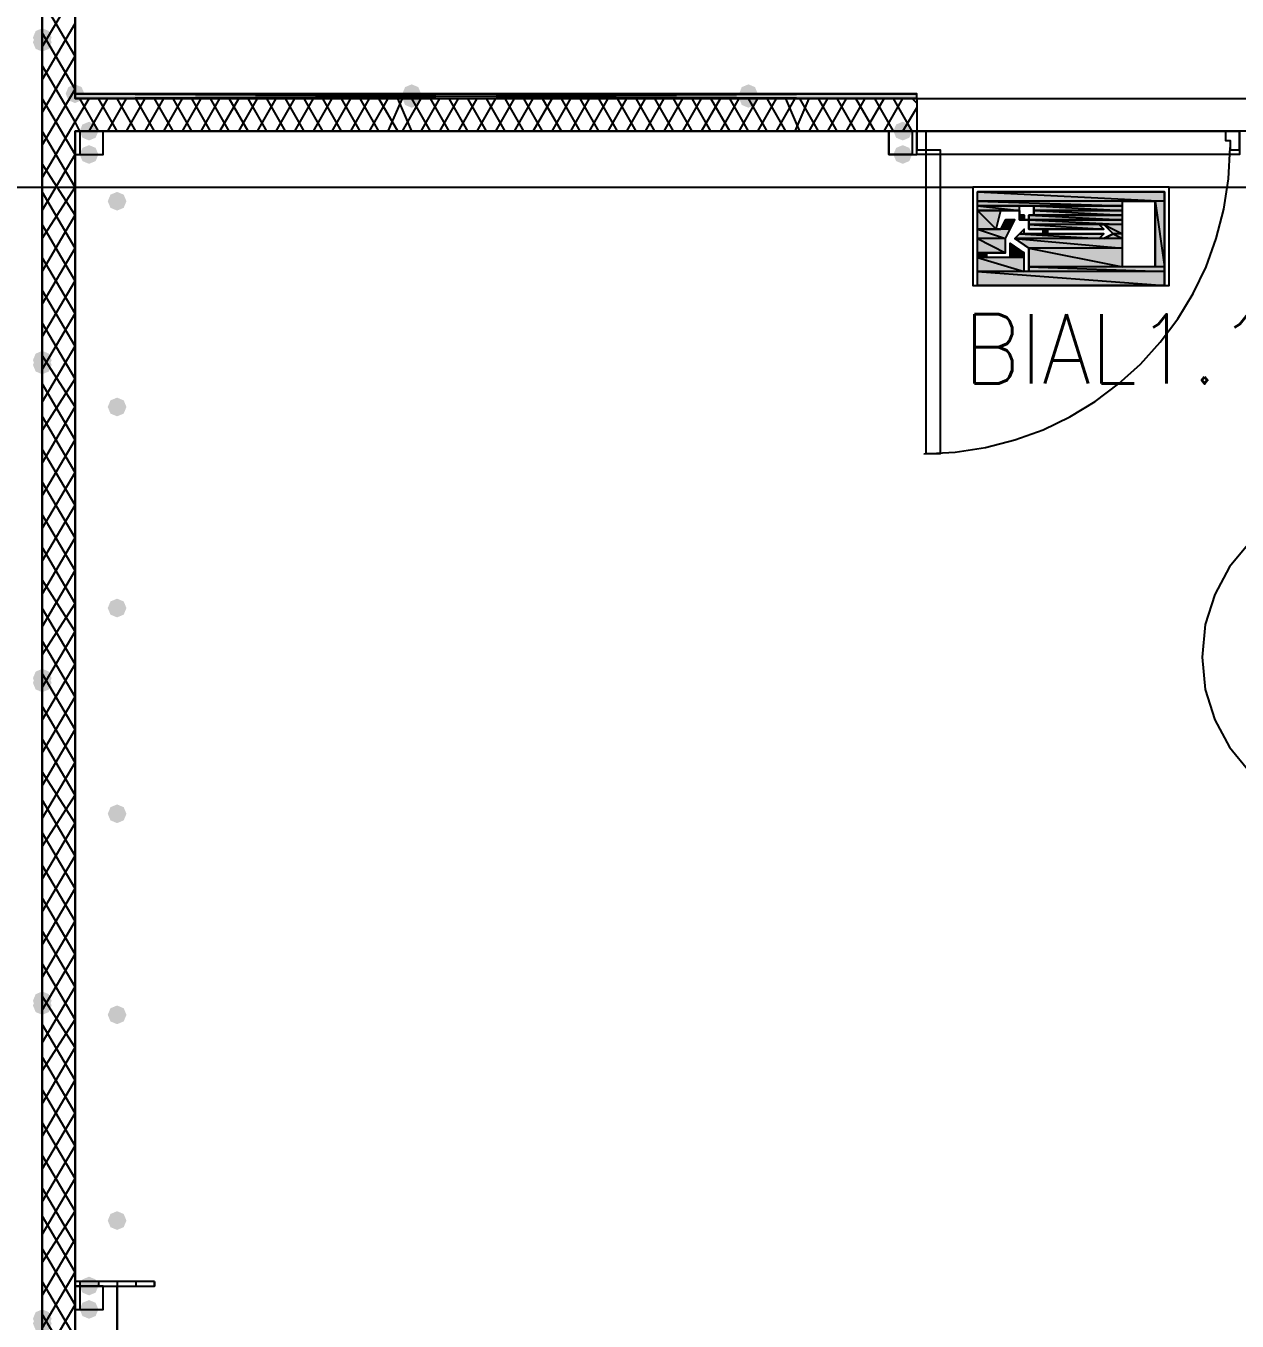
# Model space of a CAD drawing. Header units: millimetres. Extents: x 0 to 420, y 0 to 297.
# Drawn here: x 254.74 to 265.71, y 140.69 to 152.42 of the extents above; entities that cross this region are included whole.
import ezdxf

# ---------------------------------------------------------------- set-up
doc = ezdxf.new("R2010")
doc.units = ezdxf.units.MM
doc.layers.get('0').update_dxf_attribs({"linetype": 'CONTINUOUS'})
doc.styles.get("Standard").update_dxf_attribs({"font": 'STANDARD'})

msp = doc.modelspace()

# ---------------------------------------------------------------- hatches: boundary and pattern name
at = {"true_color": 0x000007}
h = msp.add_hatch(color=0, dxfattribs=at)
h.paths.add_polyline_path([(254.889, 158.072667), (254.889, 140.716)], flags=0)
h.paths.add_polyline_path([(254.889, 140.716), (254.889, 158.072667)], flags=0)
at = {"true_color": 0x0000fe}
for points in [[(254.973667, 152.315333), (254.948796, 152.255537), (254.889, 152.230667), (254.829204, 152.255537), (254.804333, 152.315333), (254.829204, 152.375129), (254.889, 152.4), (254.948796, 152.375129)], [(254.973667, 152.273), (254.948796, 152.213204), (254.889, 152.188333), (254.829204, 152.213204), (254.804333, 152.273), (254.829204, 152.332796), (254.889, 152.357667), (254.948796, 152.332796)], [(255.27, 151.807333), (255.245129, 151.747537), (255.185333, 151.722667), (255.125538, 151.747537), (255.100667, 151.807333), (255.125537, 151.867129), (255.185333, 151.892), (255.245129, 151.867129)], [(255.27, 151.807333), (255.245129, 151.747537), (255.185333, 151.722667), (255.125538, 151.747537), (255.100667, 151.807333), (255.125537, 151.867129), (255.185333, 151.892), (255.245129, 151.867129)], [(258.318, 151.807333), (258.293129, 151.747537), (258.233333, 151.722667), (258.173537, 151.747537), (258.148667, 151.807333), (258.173537, 151.867129), (258.233333, 151.892), (258.293129, 151.867129)], [(261.366, 151.807333), (261.341129, 151.747537), (261.281333, 151.722667), (261.221538, 151.747537), (261.196667, 151.807333), (261.221537, 151.867129), (261.281333, 151.892), (261.341129, 151.867129)], [(258.318, 151.765), (258.293129, 151.705204), (258.233333, 151.680333), (258.173537, 151.705204), (258.148667, 151.765), (258.173537, 151.824796), (258.233333, 151.849667), (258.293129, 151.824796)], [(261.366, 151.765), (261.341129, 151.705204), (261.281333, 151.680333), (261.221538, 151.705204), (261.196667, 151.765), (261.221537, 151.824796), (261.281333, 151.849667), (261.341129, 151.824796)], [(254.973667, 149.394333), (254.948796, 149.334537), (254.889, 149.309667), (254.829204, 149.334537), (254.804333, 149.394333), (254.829204, 149.454129), (254.889, 149.479), (254.948796, 149.454129)], [(254.973667, 149.352), (254.948796, 149.292204), (254.889, 149.267333), (254.829204, 149.292204), (254.804333, 149.352), (254.829204, 149.411796), (254.889, 149.436667), (254.948796, 149.411796)], [(254.973667, 146.515667), (254.948796, 146.455871), (254.889, 146.431), (254.829204, 146.455871), (254.804333, 146.515667), (254.829204, 146.575462), (254.889, 146.600333), (254.948796, 146.575463)], [(254.973667, 146.473333), (254.948796, 146.413537), (254.889, 146.388667), (254.829204, 146.413537), (254.804333, 146.473333), (254.829204, 146.533129), (254.889, 146.558), (254.948796, 146.533129)], [(254.973667, 143.594667), (254.948796, 143.534871), (254.889, 143.51), (254.829204, 143.534871), (254.804333, 143.594667), (254.829204, 143.654462), (254.889, 143.679333), (254.948796, 143.654463)], [(254.973667, 143.552333), (254.948796, 143.492537), (254.889, 143.467667), (254.829204, 143.492537), (254.804333, 143.552333), (254.829204, 143.612129), (254.889, 143.637), (254.948796, 143.612129)], [(254.973667, 140.716), (254.948796, 140.656204), (254.889, 140.631333), (254.829204, 140.656204), (254.804333, 140.716), (254.829204, 140.775796), (254.889, 140.800667), (254.948796, 140.775796)], [(254.973667, 140.673667), (254.948796, 140.613871), (254.889, 140.589), (254.829204, 140.613871), (254.804333, 140.673667), (254.829204, 140.733462), (254.889, 140.758333), (254.948796, 140.733463)], [(254.973667, 140.673667), (254.948796, 140.613871), (254.889, 140.589), (254.829204, 140.613871), (254.804333, 140.673667), (254.829204, 140.733462), (254.889, 140.758333), (254.948796, 140.733463)]]:
    msp.add_hatch(color=0, dxfattribs=at).paths.add_polyline_path(points, flags=0)
at = {"true_color": 0x000007}
h = msp.add_hatch(color=0, dxfattribs=at)
h.paths.add_polyline_path([(262.805333, 151.807333), (255.185333, 151.807333), (262.805333, 151.765)], flags=0)
h.paths.add_polyline_path([(255.185333, 151.807333), (262.805333, 151.765), (255.185333, 151.765)], flags=0)
for points in [[(255.397, 151.468667), (255.372129, 151.408871), (255.312333, 151.384), (255.252537, 151.408871), (255.227667, 151.468667), (255.252537, 151.528462), (255.312333, 151.553333), (255.372129, 151.528463)], [(262.763, 151.468667), (262.738129, 151.408871), (262.678333, 151.384), (262.618538, 151.408871), (262.593667, 151.468667), (262.618537, 151.528462), (262.678333, 151.553333), (262.738129, 151.528463)], [(255.397, 151.257), (255.372129, 151.197204), (255.312333, 151.172333), (255.252537, 151.197204), (255.227667, 151.257), (255.252537, 151.316796), (255.312333, 151.341667), (255.372129, 151.316796)], [(262.763, 151.257), (262.738129, 151.197204), (262.678333, 151.172333), (262.618538, 151.197204), (262.593667, 151.257), (262.618537, 151.316796), (262.678333, 151.341667), (262.738129, 151.316796)], [(255.651, 150.833667), (255.626129, 150.773871), (255.566333, 150.749), (255.506538, 150.773871), (255.481667, 150.833667), (255.506537, 150.893462), (255.566333, 150.918333), (255.626129, 150.893463)], [(255.651, 148.971), (255.626129, 148.911204), (255.566333, 148.886333), (255.506538, 148.911204), (255.481667, 148.971), (255.506537, 149.030796), (255.566333, 149.055667), (255.626129, 149.030796)], [(255.651, 147.150667), (255.626129, 147.090871), (255.566333, 147.066), (255.506538, 147.090871), (255.481667, 147.150667), (255.506537, 147.210462), (255.566333, 147.235333), (255.626129, 147.210463)], [(255.651, 145.288), (255.626129, 145.228204), (255.566333, 145.203333), (255.506538, 145.228204), (255.481667, 145.288), (255.506537, 145.347796), (255.566333, 145.372667), (255.626129, 145.347796)], [(255.651, 143.467667), (255.626129, 143.407871), (255.566333, 143.383), (255.506538, 143.407871), (255.481667, 143.467667), (255.506537, 143.527462), (255.566333, 143.552333), (255.626129, 143.527463)], [(255.651, 141.605), (255.626129, 141.545204), (255.566333, 141.520333), (255.506538, 141.545204), (255.481667, 141.605), (255.506537, 141.664796), (255.566333, 141.689667), (255.626129, 141.664796)], [(255.397, 141.012333), (255.372129, 140.952537), (255.312333, 140.927667), (255.252537, 140.952537), (255.227667, 141.012333), (255.252537, 141.072129), (255.312333, 141.097), (255.372129, 141.072129)], [(255.397, 140.800667), (255.372129, 140.740871), (255.312333, 140.716), (255.252537, 140.740871), (255.227667, 140.800667), (255.252537, 140.860462), (255.312333, 140.885333), (255.372129, 140.860463)]]:
    msp.add_hatch(color=0, dxfattribs=at).paths.add_polyline_path(points, flags=0)
at = {"true_color": 0x000052}
h = msp.add_hatch(color=0, dxfattribs=at)
h.paths.add_polyline_path([(265.049, 150.918333), (263.355667, 150.918333), (265.049, 150.833667)], flags=0)
h.paths.add_polyline_path([(263.355667, 150.918333), (265.049, 150.833667), (263.355667, 150.833667)], flags=0)
h = msp.add_hatch(color=0, dxfattribs=at)
h.paths.add_polyline_path([(264.668, 150.833667), (263.355667, 150.833667), (264.668, 150.791333)], flags=0)
h.paths.add_polyline_path([(263.355667, 150.833667), (264.668, 150.791333), (263.355667, 150.791333)], flags=0)
h = msp.add_hatch(color=0, dxfattribs=at)
h.paths.add_polyline_path([(265.049, 150.833667), (264.964333, 150.833667), (265.049, 150.241)], flags=0)
h.paths.add_polyline_path([(264.964333, 150.833667), (265.049, 150.241), (264.964333, 150.241)], flags=0)
h = msp.add_hatch(color=0, dxfattribs=at)
h.paths.add_polyline_path([(263.355667, 150.791333), (263.821333, 150.791333)], flags=0)
h.paths.add_polyline_path([(263.821333, 150.791333), (263.355667, 150.791333)], flags=0)
h = msp.add_hatch(color=0, dxfattribs=at)
h.paths.add_polyline_path([(263.736667, 150.791333), (263.355667, 150.791333)], flags=0)
h.paths.add_polyline_path([(263.736667, 150.791333), (263.355667, 150.791333), (263.779, 150.791333)], flags=0)
h = msp.add_hatch(color=0, dxfattribs=at)
h.paths.add_polyline_path([(263.736667, 150.791333), (263.355667, 150.791333), (263.736667, 150.749)], flags=0)
h.paths.add_polyline_path([(263.355667, 150.791333), (263.736667, 150.749), (263.355667, 150.749)], flags=0)
h = msp.add_hatch(color=0, dxfattribs=at)
h.paths.add_polyline_path([(263.355667, 150.749), (263.736667, 150.749)], flags=0)
h.paths.add_polyline_path([(263.736667, 150.749), (263.355667, 150.749)], flags=0)
h.paths.add_polyline_path([(263.736667, 150.749), (263.355667, 150.749)], flags=0)
h.paths.add_polyline_path([(263.355667, 150.749), (263.736667, 150.749)], flags=0)
h = msp.add_hatch(color=0, dxfattribs=at)
h.paths.add_polyline_path([(263.355667, 150.749), (263.736667, 150.749)], flags=0)
h.paths.add_polyline_path([(263.736667, 150.749), (263.355667, 150.749)], flags=0)
h = msp.add_hatch(color=0, dxfattribs=at)
h.paths.add_polyline_path([(263.567333, 150.749), (263.355667, 150.749), (263.525, 150.579667)], flags=0)
h.paths.add_polyline_path([(263.355667, 150.749), (263.525, 150.579667), (263.355667, 150.579667)], flags=0)
h = msp.add_hatch(color=0, dxfattribs=at)
h.paths.add_polyline_path([(263.736667, 150.749), (263.736667, 150.706667)], flags=0)
h.paths.add_polyline_path([(263.736667, 150.706667), (263.736667, 150.749)], flags=0)
h = msp.add_hatch(color=0, dxfattribs=at)
h.paths.add_polyline_path([(263.736667, 150.706667), (263.779, 150.706667)], flags=0)
h.paths.add_polyline_path([(263.779, 150.706667), (263.736667, 150.706667)], flags=0)
h = msp.add_hatch(color=0, dxfattribs=at)
h.paths.add_polyline_path([(263.736667, 150.706667), (263.779, 150.706667)], flags=0)
h.paths.add_polyline_path([(263.779, 150.706667), (263.736667, 150.706667)], flags=0)
h = msp.add_hatch(color=0, dxfattribs=at)
h.paths.add_polyline_path([(263.736667, 150.706667), (263.779, 150.706667)], flags=0)
h.paths.add_polyline_path([(263.779, 150.706667), (263.736667, 150.706667)], flags=0)
h = msp.add_hatch(color=0, dxfattribs=at)
h.paths.add_polyline_path([(263.736667, 150.706667), (263.779, 150.706667)], flags=0)
h.paths.add_polyline_path([(263.779, 150.706667), (263.736667, 150.706667)], flags=0)
h = msp.add_hatch(color=0, dxfattribs=at)
h.paths.add_polyline_path([(263.779, 150.706667), (263.736667, 150.706667), (263.779, 150.664333)], flags=0)
h.paths.add_polyline_path([(263.736667, 150.706667), (263.779, 150.664333), (263.736667, 150.664333)], flags=0)
h = msp.add_hatch(color=0, dxfattribs=at)
h.paths.add_polyline_path([(263.779, 150.706667), (263.779, 150.664333)], flags=0)
h.paths.add_polyline_path([(263.779, 150.664333), (263.779, 150.706667)], flags=0)
h = msp.add_hatch(color=0, dxfattribs=at)
h.paths.add_polyline_path([(263.821333, 150.791333), (264.668, 150.791333)], flags=0)
h.paths.add_polyline_path([(264.668, 150.791333), (263.821333, 150.791333)], flags=0)
h = msp.add_hatch(color=0, dxfattribs=at)
h.paths.add_polyline_path([(263.821333, 150.791333), (264.668, 150.791333)], flags=0)
h.paths.add_polyline_path([(264.668, 150.791333), (263.821333, 150.791333)], flags=0)
h.paths.add_polyline_path([(264.668, 150.791333), (263.821333, 150.791333)], flags=0)
h.paths.add_polyline_path([(263.821333, 150.791333), (264.668, 150.791333)], flags=0)
for points in [[(263.863667, 150.706667), (263.821333, 150.706667)], [(263.821333, 150.706667), (263.863667, 150.706667)], [(263.863667, 150.791333), (263.863667, 150.749)], [(263.863667, 150.749), (263.863667, 150.706667)], [(263.821333, 150.664333), (263.779, 150.664333)], [(263.652, 150.452667), (263.694333, 150.410333), (263.652, 150.410333)]]:
    msp.add_hatch(color=0, dxfattribs=at).paths.add_polyline_path(points, flags=0)
h = msp.add_hatch(color=0, dxfattribs=at)
h.paths.add_polyline_path([(263.821333, 150.706667), (263.863667, 150.706667)], flags=0)
h.paths.add_polyline_path([(263.863667, 150.706667), (263.821333, 150.706667)], flags=0)
h = msp.add_hatch(color=0, dxfattribs=at)
h.paths.add_polyline_path([(264.668, 150.706667), (263.863667, 150.706667)], flags=0)
h.paths.add_polyline_path([(263.863667, 150.706667), (264.668, 150.706667), (263.821333, 150.706667)], flags=0)
h = msp.add_hatch(color=0, dxfattribs=at)
h.paths.add_polyline_path([(264.668, 150.706667), (263.821333, 150.706667), (264.668, 150.664333)], flags=0)
h.paths.add_polyline_path([(263.821333, 150.706667), (264.668, 150.664333), (263.821333, 150.664333)], flags=0)
h = msp.add_hatch(color=0, dxfattribs=at)
h.paths.add_polyline_path([(263.821333, 150.706667), (263.821333, 150.664333)], flags=0)
h.paths.add_polyline_path([(263.821333, 150.664333), (263.821333, 150.706667)], flags=0)
h = msp.add_hatch(color=0, dxfattribs=at)
h.paths.add_polyline_path([(263.863667, 150.791333), (264.668, 150.791333)], flags=0)
h.paths.add_polyline_path([(264.668, 150.791333), (263.863667, 150.791333)], flags=0)
h = msp.add_hatch(color=0, dxfattribs=at)
h.paths.add_polyline_path([(264.668, 150.791333), (263.863667, 150.791333), (264.668, 150.749)], flags=0)
h.paths.add_polyline_path([(263.863667, 150.791333), (264.668, 150.749), (263.863667, 150.749)], flags=0)
h = msp.add_hatch(color=0, dxfattribs=at)
h.paths.add_polyline_path([(263.863667, 150.749), (264.668, 150.749)], flags=0)
h.paths.add_polyline_path([(264.668, 150.749), (263.863667, 150.749)], flags=0)
h = msp.add_hatch(color=0, dxfattribs=at)
h.paths.add_polyline_path([(263.863667, 150.749), (264.668, 150.749)], flags=0)
h.paths.add_polyline_path([(264.668, 150.749), (263.863667, 150.749)], flags=0)
h = msp.add_hatch(color=0, dxfattribs=at)
h.paths.add_polyline_path([(263.863667, 150.749), (264.668, 150.749)], flags=0)
h.paths.add_polyline_path([(264.668, 150.749), (263.863667, 150.749)], flags=0)
h = msp.add_hatch(color=0, dxfattribs=at)
h.paths.add_polyline_path([(263.863667, 150.749), (264.668, 150.749)], flags=0)
h.paths.add_polyline_path([(264.668, 150.749), (263.863667, 150.749)], flags=0)
h = msp.add_hatch(color=0, dxfattribs=at)
h.paths.add_polyline_path([(264.668, 150.749), (263.863667, 150.749), (264.668, 150.706667)], flags=0)
h.paths.add_polyline_path([(263.863667, 150.749), (264.668, 150.706667), (263.863667, 150.706667)], flags=0)
h = msp.add_hatch(color=0, dxfattribs=at)
h.paths.add_polyline_path([(263.863667, 150.706667), (264.668, 150.706667)], flags=0)
h.paths.add_polyline_path([(264.668, 150.706667), (263.863667, 150.706667)], flags=0)
h = msp.add_hatch(color=0, dxfattribs=at)
h.paths.add_polyline_path([(263.863667, 150.706667), (264.668, 150.706667)], flags=0)
h.paths.add_polyline_path([(264.668, 150.706667), (263.863667, 150.706667)], flags=0)
h = msp.add_hatch(color=0, dxfattribs=at)
h.paths.add_polyline_path([(263.863667, 150.706667), (264.668, 150.706667)], flags=0)
h.paths.add_polyline_path([(264.668, 150.706667), (263.863667, 150.706667)], flags=0)
h = msp.add_hatch(color=0, dxfattribs=at)
h.paths.add_polyline_path([(263.863667, 150.706667), (264.668, 150.706667)], flags=0)
h.paths.add_polyline_path([(264.668, 150.706667), (263.863667, 150.706667)], flags=0)
h = msp.add_hatch(color=0, dxfattribs=at)
h.paths.add_polyline_path([(263.863667, 150.706667), (264.668, 150.706667)], flags=0)
h.paths.add_polyline_path([(264.668, 150.706667), (263.863667, 150.706667)], flags=0)
h = msp.add_hatch(color=0, dxfattribs=at)
h.paths.add_polyline_path([(263.567333, 150.579667), (263.355667, 150.579667)], flags=0)
h.paths.add_polyline_path([(263.567333, 150.579667), (263.355667, 150.579667), (263.525, 150.579667)], flags=0)
h = msp.add_hatch(color=0, dxfattribs=at)
h.paths.add_polyline_path([(263.652, 150.579667), (263.355667, 150.579667), (263.609667, 150.495)], flags=0)
h.paths.add_polyline_path([(263.355667, 150.579667), (263.609667, 150.495), (263.355667, 150.495)], flags=0)
h = msp.add_hatch(color=0, dxfattribs=at)
h.paths.add_polyline_path([(263.694333, 150.664333), (263.609667, 150.664333), (263.652, 150.579667)], flags=0)
h.paths.add_polyline_path([(263.609667, 150.664333), (263.652, 150.579667), (263.567333, 150.579667)], flags=0)
h = msp.add_hatch(color=0, dxfattribs=at)
h.paths.add_polyline_path([(263.736667, 150.664333), (263.779, 150.664333)], flags=0)
h.paths.add_polyline_path([(263.779, 150.664333), (263.736667, 150.664333)], flags=0)
h.paths.add_polyline_path([(263.779, 150.664333), (263.736667, 150.664333), (264.668, 150.664333)], flags=0)
h.paths.add_polyline_path([(263.736667, 150.664333), (264.668, 150.664333)], flags=0)
h = msp.add_hatch(color=0, dxfattribs=at)
h.paths.add_polyline_path([(263.821333, 150.664333), (264.668, 150.664333)], flags=0)
h.paths.add_polyline_path([(264.668, 150.664333), (263.821333, 150.664333)], flags=0)
h = msp.add_hatch(color=0, dxfattribs=at)
h.paths.add_polyline_path([(264.668, 150.664333), (263.821333, 150.664333), (264.668, 150.622)], flags=0)
h.paths.add_polyline_path([(263.821333, 150.664333), (264.668, 150.622), (263.821333, 150.622)], flags=0)
h = msp.add_hatch(color=0, dxfattribs=at)
h.paths.add_polyline_path([(264.456333, 150.622), (263.821333, 150.622), (264.498667, 150.579667)], flags=0)
h.paths.add_polyline_path([(263.821333, 150.622), (264.498667, 150.579667), (263.821333, 150.579667)], flags=0)
h = msp.add_hatch(color=0, dxfattribs=at)
h.paths.add_polyline_path([(263.948333, 150.579667), (264.498667, 150.579667)], flags=0)
h.paths.add_polyline_path([(264.498667, 150.579667), (263.948333, 150.579667)], flags=0)
h = msp.add_hatch(color=0, dxfattribs=at)
h.paths.add_polyline_path([(263.990667, 150.579667), (263.948333, 150.579667), (263.990667, 150.537333)], flags=0)
h.paths.add_polyline_path([(263.948333, 150.579667), (263.990667, 150.537333), (263.948333, 150.537333)], flags=0)
h = msp.add_hatch(color=0, dxfattribs=at)
h.paths.add_polyline_path([(264.668, 150.622), (264.498667, 150.622), (264.668, 150.537333)], flags=0)
h.paths.add_polyline_path([(264.498667, 150.622), (264.668, 150.537333), (264.583333, 150.537333)], flags=0)
h = msp.add_hatch(color=0, dxfattribs=at)
h.paths.add_polyline_path([(263.609667, 150.495), (263.355667, 150.495), (263.609667, 150.368)], flags=0)
h.paths.add_polyline_path([(263.355667, 150.495), (263.609667, 150.368), (263.355667, 150.368)], flags=0)
h = msp.add_hatch(color=0, dxfattribs=at)
h.paths.add_polyline_path([(264.498667, 150.537333), (263.736667, 150.537333), (264.456333, 150.495)], flags=0)
h.paths.add_polyline_path([(263.736667, 150.537333), (264.456333, 150.495), (263.694333, 150.495)], flags=0)
h = msp.add_hatch(color=0, dxfattribs=at)
h.paths.add_polyline_path([(264.668, 150.495), (263.694333, 150.495), (264.668, 150.410333)], flags=0)
h.paths.add_polyline_path([(263.694333, 150.495), (264.668, 150.410333), (263.821333, 150.410333)], flags=0)
h = msp.add_hatch(color=0, dxfattribs=at)
h.paths.add_polyline_path([(263.948333, 150.537333), (264.498667, 150.537333)], flags=0)
h.paths.add_polyline_path([(264.498667, 150.537333), (263.948333, 150.537333)], flags=0)
h = msp.add_hatch(color=0, dxfattribs=at)
h.paths.add_polyline_path([(264.668, 150.537333), (264.583333, 150.537333), (264.668, 150.495)], flags=0)
h.paths.add_polyline_path([(264.583333, 150.537333), (264.668, 150.495), (264.498667, 150.495)], flags=0)
h = msp.add_hatch(color=0, dxfattribs=at)
h.paths.add_polyline_path([(263.440333, 150.368), (263.355667, 150.368), (263.440333, 150.325667)], flags=0)
h.paths.add_polyline_path([(263.355667, 150.368), (263.440333, 150.325667), (263.355667, 150.325667)], flags=0)
h = msp.add_hatch(color=0, dxfattribs=at)
h.paths.add_polyline_path([(263.694333, 150.410333), (263.652, 150.410333), (263.779, 150.368)], flags=0)
h.paths.add_polyline_path([(263.652, 150.410333), (263.779, 150.368), (263.652, 150.368)], flags=0)
h = msp.add_hatch(color=0, dxfattribs=at)
h.paths.add_polyline_path([(263.779, 150.368), (263.652, 150.368), (263.779, 150.325667)], flags=0)
h.paths.add_polyline_path([(263.652, 150.368), (263.779, 150.325667), (263.652, 150.325667)], flags=0)
h = msp.add_hatch(color=0, dxfattribs=at)
h.paths.add_polyline_path([(264.668, 150.410333), (263.821333, 150.410333), (264.668, 150.241)], flags=0)
h.paths.add_polyline_path([(263.821333, 150.410333), (264.668, 150.241), (263.821333, 150.241)], flags=0)
h = msp.add_hatch(color=0, dxfattribs=at)
h.paths.add_polyline_path([(263.779, 150.325667), (263.355667, 150.325667), (263.779, 150.198667)], flags=0)
h.paths.add_polyline_path([(263.355667, 150.325667), (263.779, 150.198667), (263.355667, 150.198667)], flags=0)
h = msp.add_hatch(color=0, dxfattribs=at)
h.paths.add_polyline_path([(265.049, 150.241), (263.821333, 150.241), (265.049, 150.198667)], flags=0)
h.paths.add_polyline_path([(263.821333, 150.241), (265.049, 150.198667), (263.821333, 150.198667)], flags=0)
h = msp.add_hatch(color=0, dxfattribs=at)
h.paths.add_polyline_path([(265.049, 150.198667), (263.355667, 150.198667), (265.049, 150.071667)], flags=0)
h.paths.add_polyline_path([(263.355667, 150.198667), (265.049, 150.071667), (263.355667, 150.071667)], flags=0)

# ---------------------------------------------------------------- linework, layer by layer
at = {"color": 0, "true_color": 0x000008}
msp.add_lwpolyline([(254.889, 187.409667), (238.802333, 187.409667), (238.802333, 140.335), (254.889, 140.335)], close=True, dxfattribs=at)
at = {"color": 0, "true_color": 0x000007}
for points in [[(254.889, 158.665333), (254.889, 140.335)], [(255.185333, 151.765), (255.185333, 158.665333)], [(254.889, 140.716), (254.889, 158.072667), (254.889, 140.716), (254.889, 158.072667)], [(254.889, 152.230667), (255.185333, 152.738667)], [(255.185333, 152.146), (254.889, 152.654)], [(254.889, 151.934333), (255.185333, 152.442333)], [(255.185333, 151.849667), (254.889, 152.357667)], [(254.889, 151.638), (255.185333, 152.146)], [(255.185333, 151.553333), (254.889, 152.061333)], [(254.889, 151.341667), (255.185333, 151.849667)], [(255.185333, 151.257), (254.889, 151.765)], [(262.805333, 151.807333), (255.185333, 151.807333), (262.805333, 151.807333), (255.185333, 151.765)], [(255.185333, 151.553333), (255.312333, 151.765)], [(262.805333, 151.765), (255.185333, 151.765)], [(255.397, 151.468667), (255.227667, 151.765)], [(255.312333, 151.468667), (255.481667, 151.765)], [(255.566333, 151.468667), (255.397, 151.765)], [(255.481667, 151.468667), (255.651, 151.765)], [(255.735667, 151.468667), (255.566333, 151.765)], [(255.651, 151.468667), (255.820333, 151.765)], [(255.905, 151.468667), (255.735667, 151.765)], [(255.820333, 151.468667), (255.989667, 151.765)], [(256.074333, 151.468667), (255.905, 151.765)], [(255.989667, 151.468667), (256.159, 151.765)], [(256.243667, 151.468667), (256.074333, 151.765)], [(256.159, 151.468667), (256.328333, 151.765)], [(256.413, 151.468667), (256.243667, 151.765)], [(256.328333, 151.468667), (256.497667, 151.765)], [(256.582333, 151.468667), (256.413, 151.765)], [(256.497667, 151.468667), (256.667, 151.765)], [(256.751667, 151.468667), (256.582333, 151.765)], [(256.667, 151.468667), (256.836333, 151.765)], [(256.921, 151.468667), (256.751667, 151.765)], [(256.836333, 151.468667), (257.005667, 151.765)], [(257.090333, 151.468667), (256.921, 151.765)], [(257.005667, 151.468667), (257.175, 151.765)], [(257.259667, 151.468667), (257.090333, 151.765)], [(257.175, 151.468667), (257.344333, 151.765)], [(257.429, 151.468667), (257.259667, 151.765)], [(257.344333, 151.468667), (257.513667, 151.765)], [(257.598333, 151.468667), (257.429, 151.765)], [(257.513667, 151.468667), (257.683, 151.765)], [(257.767667, 151.468667), (257.598333, 151.765)], [(257.683, 151.468667), (257.852333, 151.765)], [(257.937, 151.468667), (257.767667, 151.765)], [(257.852333, 151.468667), (258.021667, 151.765)], [(258.106333, 151.468667), (257.937, 151.765)], [(258.021667, 151.468667), (258.148667, 151.765)], [(258.233333, 151.468667), (258.106333, 151.765)], [(258.148667, 151.468667), (258.318, 151.765)], [(258.402667, 151.468667), (258.233333, 151.765)], [(258.318, 151.468667), (258.487333, 151.765)], [(258.572, 151.468667), (258.402667, 151.765)], [(258.487333, 151.468667), (258.656667, 151.765)], [(258.741333, 151.468667), (258.572, 151.765)], [(258.656667, 151.468667), (258.826, 151.765)], [(258.910667, 151.468667), (258.741333, 151.765)], [(258.826, 151.468667), (258.995333, 151.765)], [(259.08, 151.468667), (258.910667, 151.765)], [(258.995333, 151.468667), (259.164667, 151.765)], [(259.249333, 151.468667), (259.08, 151.765)], [(259.164667, 151.468667), (259.334, 151.765)], [(259.418667, 151.468667), (259.249333, 151.765)], [(259.334, 151.468667), (259.503333, 151.765)], [(259.588, 151.468667), (259.418667, 151.765)], [(259.503333, 151.468667), (259.672667, 151.765)], [(259.757333, 151.468667), (259.588, 151.765)], [(259.672667, 151.468667), (259.842, 151.765)], [(259.926667, 151.468667), (259.757333, 151.765)], [(259.842, 151.468667), (260.011333, 151.765)], [(260.096, 151.468667), (259.926667, 151.765)], [(260.011333, 151.468667), (260.180667, 151.765)], [(260.265333, 151.468667), (260.096, 151.765)], [(260.180667, 151.468667), (260.35, 151.765)], [(260.434667, 151.468667), (260.265333, 151.765)], [(260.35, 151.468667), (260.519333, 151.765)], [(260.604, 151.468667), (260.434667, 151.765)], [(260.519333, 151.468667), (260.688667, 151.765)], [(260.773333, 151.468667), (260.604, 151.765)], [(260.688667, 151.468667), (260.858, 151.765)], [(260.942667, 151.468667), (260.773333, 151.765)], [(260.858, 151.468667), (261.027333, 151.765)], [(261.112, 151.468667), (260.942667, 151.765)], [(261.027333, 151.468667), (261.196667, 151.765)], [(261.281333, 151.468667), (261.112, 151.765)], [(261.196667, 151.468667), (261.366, 151.765)], [(261.450667, 151.468667), (261.281333, 151.765)], [(261.366, 151.468667), (261.535333, 151.765)], [(261.62, 151.468667), (261.450667, 151.765)], [(261.535333, 151.468667), (261.704667, 151.765)], [(261.747, 151.468667), (261.62, 151.765)], [(261.704667, 151.468667), (261.831667, 151.765)], [(261.916333, 151.468667), (261.747, 151.765)], [(261.831667, 151.468667), (262.001, 151.765)], [(262.085667, 151.468667), (261.916333, 151.765)], [(262.001, 151.468667), (262.170333, 151.765)], [(262.255, 151.468667), (262.085667, 151.765)], [(262.170333, 151.468667), (262.339667, 151.765)], [(262.424333, 151.468667), (262.255, 151.765)], [(262.339667, 151.468667), (262.509, 151.765)], [(262.593667, 151.468667), (262.424333, 151.765)], [(262.509, 151.468667), (262.678333, 151.765)], [(262.763, 151.468667), (262.593667, 151.765)], [(262.805333, 151.722667), (262.763, 151.765)], [(262.805333, 151.765), (262.805333, 151.468667)], [(262.805333, 151.765), (262.805333, 151.468667)], [(262.678333, 151.468667), (262.805333, 151.680333)], [(254.889, 151.045333), (255.185333, 151.553333)], [(255.227667, 151.468667), (255.185333, 151.553333)], [(255.185333, 150.960667), (254.889, 151.468667)], [(255.185333, 140.335), (255.185333, 151.468667)], [(255.185333, 151.468667), (262.805333, 151.468667)], [(262.805333, 151.384), (262.805333, 151.468667), (264.244667, 151.468667)], [(264.244667, 151.468667), (265.726333, 151.468667), (265.726333, 151.384)], [(264.244667, 151.257), (262.805333, 151.257), (262.805333, 151.384)], [(262.868833, 148.547667), (263.152339, 148.561982), (263.427656, 148.604001), (263.693389, 148.672328), (263.948145, 148.76557), (264.19053, 148.882333), (264.419151, 149.021223), (264.632613, 149.180847), (264.829523, 149.359811), (265.008486, 149.556721), (265.16811, 149.770183), (265.307001, 149.998803), (265.423764, 150.241188), (265.517006, 150.495944), (265.585333, 150.761677), (265.627351, 151.036994), (265.641667, 151.3205)], [(265.726333, 151.384), (265.726333, 151.257), (264.244667, 151.257)], [(254.889, 150.749), (255.185333, 151.257)], [(255.185333, 150.706667), (254.889, 151.172333)], [(254.889, 150.495), (255.185333, 150.960667)], [(255.185333, 150.410333), (254.889, 150.918333)], [(254.889, 150.198667), (255.185333, 150.706667)], [(255.185333, 150.114), (254.889, 150.622)], [(254.889, 149.902333), (255.185333, 150.410333)], [(255.185333, 149.817667), (254.889, 150.325667)], [(254.889, 149.606), (255.185333, 150.114)], [(255.185333, 149.521333), (254.889, 150.029333)], [(254.889, 149.309667), (255.185333, 149.817667)], [(255.185333, 149.225), (254.889, 149.733)], [(254.889, 149.013333), (255.185333, 149.521333)], [(255.185333, 148.971), (254.889, 149.436667)], [(254.889, 148.759333), (255.185333, 149.225)], [(255.185333, 148.674667), (254.889, 149.182667)], [(254.889, 148.463), (255.185333, 148.971)], [(255.185333, 148.378333), (254.889, 148.886333)], [(254.889, 148.166667), (255.185333, 148.674667)], [(255.185333, 148.082), (254.889, 148.59)], [(254.889, 147.870333), (255.185333, 148.378333)], [(255.185333, 147.785667), (254.889, 148.293667)], [(268.308667, 146.706167), (268.278995, 147.000508), (268.193893, 147.274659), (268.059236, 147.522746), (267.880896, 147.738896), (267.664746, 147.917236), (267.416659, 148.051893), (267.142508, 148.136995), (266.848167, 148.166667), (266.553825, 148.136995), (266.279674, 148.051893), (266.031587, 147.917236), (265.815437, 147.738896), (265.637097, 147.522746), (265.50244, 147.274659), (265.417339, 147.000508), (265.387667, 146.706167)], [(254.889, 147.574), (255.185333, 148.082)], [(255.185333, 147.489333), (254.889, 147.997333)], [(254.889, 147.277667), (255.185333, 147.785667)], [(255.185333, 147.193), (254.889, 147.701)], [(254.889, 146.981333), (255.185333, 147.489333)], [(255.185333, 146.939), (254.889, 147.404667)], [(254.889, 146.727333), (255.185333, 147.193)], [(255.185333, 146.642667), (254.889, 147.150667)], [(254.889, 146.431), (255.185333, 146.939)], [(255.185333, 146.346333), (254.889, 146.854333)], [(265.387667, 146.706167), (265.417339, 146.411825), (265.50244, 146.137674), (265.637097, 145.889587), (265.815437, 145.673437), (266.031587, 145.495097), (266.279674, 145.36044), (266.553825, 145.275339), (266.848167, 145.245667), (267.142508, 145.275339), (267.416659, 145.36044), (267.664746, 145.495097), (267.880896, 145.673437), (268.059236, 145.889587), (268.193893, 146.137674), (268.278995, 146.411825), (268.308667, 146.706167)], [(254.889, 146.134667), (255.185333, 146.642667)], [(255.185333, 146.05), (254.889, 146.558)], [(254.889, 145.838333), (255.185333, 146.346333)], [(255.185333, 145.753667), (254.889, 146.261667)], [(254.889, 145.542), (255.185333, 146.05)], [(255.185333, 145.457333), (254.889, 145.965333)], [(254.889, 145.245667), (255.185333, 145.753667)], [(255.185333, 145.203333), (254.889, 145.669)], [(254.889, 144.991667), (255.185333, 145.457333)], [(255.185333, 144.907), (254.889, 145.415)], [(254.889, 144.695333), (255.185333, 145.203333)], [(255.185333, 144.610667), (254.889, 145.118667)], [(254.889, 144.399), (255.185333, 144.907)], [(255.185333, 144.314333), (254.889, 144.822333)], [(254.889, 144.102667), (255.185333, 144.610667)], [(255.185333, 144.018), (254.889, 144.526)], [(254.889, 143.806333), (255.185333, 144.314333)], [(255.185333, 143.721667), (254.889, 144.229667)], [(254.889, 143.51), (255.185333, 144.018)], [(255.185333, 143.425333), (254.889, 143.933333)], [(254.889, 143.213667), (255.185333, 143.721667)], [(255.185333, 143.171333), (254.889, 143.637)], [(254.889, 142.959667), (255.185333, 143.425333)], [(255.185333, 142.875), (254.889, 143.383)], [(254.889, 142.663333), (255.185333, 143.171333)], [(255.185333, 142.578667), (254.889, 143.086667)], [(254.889, 142.367), (255.185333, 142.875)], [(255.185333, 142.282333), (254.889, 142.790333)], [(254.889, 142.070667), (255.185333, 142.578667)], [(255.185333, 141.986), (254.889, 142.494)], [(254.889, 141.774333), (255.185333, 142.282333)], [(255.185333, 141.689667), (254.889, 142.197667)], [(254.889, 141.478), (255.185333, 141.986)], [(255.185333, 141.393333), (254.889, 141.901333)], [(254.889, 141.224), (255.185333, 141.689667)], [(255.185333, 141.139333), (254.889, 141.647333)], [(254.889, 140.927667), (255.185333, 141.435667)], [(255.185333, 140.843), (254.889, 141.351)], [(254.889, 140.631333), (255.185333, 141.139333)], [(255.185333, 140.546667), (254.889, 141.054667)], [(255.227667, 141.054667), (255.227667, 141.012333)], [(255.397, 141.054667), (255.397, 141.012333)], [(255.566333, 141.054667), (255.566333, 140.335)], [(255.735667, 141.054667), (255.735667, 141.012333)], [(255.905, 141.054667), (255.905, 141.012333)], [(254.889, 140.335), (255.185333, 140.843)], [(255.185333, 140.250333), (254.889, 140.758333)]]:
    msp.add_lwpolyline(points, dxfattribs=at)
at = {"color": 0, "true_color": 0x0000ab}
msp.add_lwpolyline([(272.796, 158.453667), (255.185333, 158.453667), (255.185333, 151.765), (272.796, 151.765)], close=True, dxfattribs=at)
at = {"color": 0, "true_color": 0x000007}
for points in [[(254.889, 158.072667), (254.889, 140.716)], [(254.889, 140.716), (254.889, 158.072667)], [(254.889, 140.716), (254.889, 158.072667)], [(254.889, 140.716), (254.889, 158.072667)], [(262.805333, 151.807333), (255.185333, 151.807333), (262.805333, 151.765)], [(255.185333, 151.807333), (262.805333, 151.765), (255.185333, 151.765)], [(262.805333, 151.807333), (255.185333, 151.807333), (255.185333, 151.765), (262.805333, 151.765)], [(262.805333, 151.807333), (255.185333, 151.807333), (255.185333, 151.765), (262.805333, 151.765)], [(255.439333, 151.468667), (255.227667, 151.468667), (255.227667, 151.257), (255.439333, 151.257), (255.439333, 151.468667), (255.185333, 151.468667), (255.185333, 151.257), (255.439333, 151.257)], [(272.796, 151.468667), (255.185333, 151.468667), (255.185333, 140.335), (272.796, 140.335)], [(262.805333, 151.468667), (262.551333, 151.468667), (262.551333, 151.257), (262.805333, 151.257)], [(262.763, 151.468667), (262.763, 151.257), (262.551333, 151.257), (262.551333, 151.468667)], [(262.805333, 151.468667), (262.805333, 151.299333), (262.89, 151.299333), (262.89, 151.384), (262.89, 151.468667)], [(265.599333, 151.468667), (265.599333, 151.384), (265.641667, 151.384), (265.641667, 151.299333), (265.726333, 151.299333), (265.726333, 151.468667)], [(262.89, 148.547667), (262.89, 151.299333), (263.017, 151.299333), (263.017, 148.547667)], [(255.905, 141.054667), (255.185333, 141.054667), (255.185333, 141.012333), (255.566333, 141.012333), (255.566333, 140.377333), (255.185333, 140.377333), (255.185333, 140.335), (255.905, 140.335), (255.905, 140.377333), (255.566333, 140.377333), (255.566333, 141.012333), (255.905, 141.012333)], [(255.439333, 141.012333), (255.227667, 141.012333), (255.227667, 140.800667), (255.439333, 140.800667), (255.439333, 141.012333), (255.185333, 141.012333), (255.185333, 140.800667), (255.439333, 140.800667)]]:
    msp.add_lwpolyline(points, close=True, dxfattribs=at)
at = {"color": 0, "true_color": 0x000005}
for points in [[(248.285, 141.986), (251.121333, 141.986), (251.121333, 150.960667), (263.313333, 150.960667)], [(265.091333, 150.960667), (280.754667, 150.960667)]]:
    msp.add_lwpolyline(points, dxfattribs=at)
at = {"color": 0, "true_color": 0x00005c}
msp.add_lwpolyline([(265.091333, 150.960667), (263.313333, 150.960667), (263.313333, 150.071667), (265.091333, 150.071667)], close=True, dxfattribs=at)
at = {"color": 0, "true_color": 0x000052}
for points in [[(265.049, 150.918333), (263.355667, 150.918333), (265.049, 150.833667)], [(263.355667, 150.918333), (265.049, 150.833667), (263.355667, 150.833667)], [(263.355667, 150.918333), (265.049, 150.918333), (265.049, 150.071667), (263.355667, 150.071667)], [(264.668, 150.833667), (263.355667, 150.833667), (264.668, 150.791333)], [(263.355667, 150.833667), (264.668, 150.791333), (263.355667, 150.791333)], [(264.668, 150.833667), (264.964333, 150.833667), (264.964333, 150.241), (264.668, 150.241)], [(265.049, 150.833667), (264.964333, 150.833667), (265.049, 150.241)], [(264.964333, 150.833667), (265.049, 150.241), (264.964333, 150.241)], [(263.355667, 150.791333), (263.821333, 150.791333)], [(263.821333, 150.791333), (263.355667, 150.791333)], [(263.355667, 150.791333), (263.779, 150.791333)], [(263.779, 150.791333), (263.355667, 150.791333)], [(263.779, 150.791333), (263.355667, 150.791333)], [(263.355667, 150.791333), (263.779, 150.791333)], [(263.779, 150.791333), (263.355667, 150.791333)], [(263.779, 150.791333), (263.355667, 150.791333), (263.821333, 150.791333)], [(263.355667, 150.791333), (263.779, 150.791333)], [(263.779, 150.791333), (263.355667, 150.791333)], [(263.355667, 150.791333), (263.779, 150.791333)], [(263.779, 150.791333), (263.355667, 150.791333)], [(263.736667, 150.791333), (263.355667, 150.791333)], [(263.736667, 150.791333), (263.355667, 150.791333), (263.779, 150.791333)], [(263.736667, 150.791333), (263.355667, 150.791333), (263.736667, 150.749)], [(263.355667, 150.791333), (263.736667, 150.749), (263.355667, 150.749)], [(263.355667, 150.749), (263.736667, 150.749)], [(263.736667, 150.749), (263.355667, 150.749)], [(263.736667, 150.749), (263.355667, 150.749)], [(263.355667, 150.749), (263.736667, 150.749)], [(263.736667, 150.749), (263.355667, 150.749)], [(263.736667, 150.749), (263.355667, 150.749)], [(263.355667, 150.749), (263.736667, 150.749)], [(263.736667, 150.749), (263.355667, 150.749)], [(263.736667, 150.749), (263.355667, 150.749)], [(263.355667, 150.749), (263.736667, 150.749)], [(263.355667, 150.749), (263.736667, 150.749)], [(263.736667, 150.749), (263.355667, 150.749)], [(263.567333, 150.749), (263.355667, 150.749), (263.525, 150.579667)], [(263.355667, 150.749), (263.525, 150.579667), (263.355667, 150.579667)], [(263.440333, 150.368), (263.609667, 150.368), (263.609667, 150.495), (263.694333, 150.664333), (263.609667, 150.664333), (263.567333, 150.579667), (263.525, 150.579667), (263.567333, 150.749), (263.736667, 150.749), (263.736667, 150.706667), (263.736667, 150.664333), (263.779, 150.664333), (263.821333, 150.664333), (263.821333, 150.579667), (263.948333, 150.579667), (263.948333, 150.537333), (263.779, 150.537333), (263.779, 150.579667), (263.694333, 150.495), (263.821333, 150.410333), (263.821333, 150.198667), (263.779, 150.198667), (263.779, 150.368), (263.652, 150.452667), (263.652, 150.325667), (263.440333, 150.325667)], [(263.736667, 150.749), (263.736667, 150.706667)], [(263.736667, 150.706667), (263.736667, 150.749)], [(263.736667, 150.706667), (263.779, 150.706667)], [(263.779, 150.706667), (263.736667, 150.706667)], [(263.736667, 150.706667), (263.779, 150.706667)], [(263.779, 150.706667), (263.736667, 150.706667)], [(263.736667, 150.706667), (263.779, 150.706667)], [(263.779, 150.706667), (263.736667, 150.706667)], [(263.779, 150.706667), (263.736667, 150.706667)], [(263.736667, 150.706667), (263.779, 150.706667)], [(263.736667, 150.706667), (263.779, 150.706667)], [(263.779, 150.706667), (263.736667, 150.706667)], [(263.736667, 150.706667), (263.779, 150.706667)], [(263.779, 150.706667), (263.736667, 150.706667)], [(263.779, 150.706667), (263.736667, 150.706667), (263.779, 150.664333)], [(263.736667, 150.706667), (263.779, 150.664333), (263.736667, 150.664333)], [(263.779, 150.706667), (263.779, 150.664333)], [(263.779, 150.664333), (263.779, 150.706667)], [(263.821333, 150.791333), (264.668, 150.791333)], [(264.668, 150.791333), (263.821333, 150.791333)], [(263.821333, 150.791333), (264.668, 150.791333)], [(264.668, 150.791333), (263.821333, 150.791333)], [(264.668, 150.791333), (263.821333, 150.791333)], [(263.821333, 150.791333), (264.668, 150.791333)], [(263.821333, 150.791333), (263.863667, 150.791333)], [(263.863667, 150.791333), (263.821333, 150.791333)], [(263.863667, 150.791333), (263.821333, 150.791333)], [(263.863667, 150.791333), (263.821333, 150.791333)], [(263.863667, 150.706667), (263.821333, 150.706667)], [(263.821333, 150.706667), (263.863667, 150.706667)], [(263.821333, 150.706667), (263.863667, 150.706667)], [(263.863667, 150.706667), (263.821333, 150.706667)], [(263.863667, 150.706667), (264.668, 150.706667), (263.821333, 150.706667)], [(264.668, 150.706667), (263.821333, 150.706667), (264.668, 150.664333)], [(263.821333, 150.706667), (264.668, 150.664333), (263.821333, 150.664333)], [(263.821333, 150.706667), (263.821333, 150.664333)], [(263.821333, 150.664333), (263.821333, 150.706667)], [(263.863667, 150.791333), (263.863667, 150.749)], [(263.863667, 150.791333), (264.668, 150.791333)], [(264.668, 150.791333), (263.863667, 150.791333)], [(264.668, 150.791333), (263.863667, 150.791333), (264.668, 150.749)], [(263.863667, 150.791333), (264.668, 150.749), (263.863667, 150.749)], [(263.863667, 150.749), (263.863667, 150.791333)], [(263.863667, 150.749), (264.668, 150.749)], [(264.668, 150.749), (263.863667, 150.749)], [(263.863667, 150.749), (264.668, 150.749)], [(264.668, 150.749), (263.863667, 150.749)], [(263.863667, 150.749), (264.668, 150.749)], [(264.668, 150.749), (263.863667, 150.749)], [(263.863667, 150.749), (263.863667, 150.706667)], [(263.863667, 150.749), (264.668, 150.749)], [(264.668, 150.749), (263.863667, 150.749)], [(264.668, 150.749), (263.863667, 150.749), (264.668, 150.706667)], [(263.863667, 150.749), (264.668, 150.706667), (263.863667, 150.706667)], [(263.863667, 150.706667), (264.668, 150.706667)], [(264.668, 150.706667), (263.863667, 150.706667)], [(263.863667, 150.706667), (264.668, 150.706667)], [(264.668, 150.706667), (263.863667, 150.706667)], [(263.863667, 150.706667), (264.668, 150.706667)], [(264.668, 150.706667), (263.863667, 150.706667)], [(263.863667, 150.706667), (264.668, 150.706667)], [(264.668, 150.706667), (263.863667, 150.706667)], [(263.863667, 150.706667), (264.668, 150.706667)], [(264.668, 150.706667), (263.863667, 150.706667)], [(264.668, 150.706667), (263.863667, 150.706667)], [(263.567333, 150.579667), (263.355667, 150.579667)], [(263.567333, 150.579667), (263.355667, 150.579667), (263.525, 150.579667)], [(263.652, 150.579667), (263.355667, 150.579667), (263.609667, 150.495)], [(263.355667, 150.579667), (263.609667, 150.495), (263.355667, 150.495)], [(263.609667, 150.664333), (263.652, 150.579667), (263.567333, 150.579667)], [(263.694333, 150.664333), (263.609667, 150.664333), (263.652, 150.579667)], [(263.736667, 150.664333), (263.779, 150.664333)], [(263.779, 150.664333), (263.736667, 150.664333)], [(263.779, 150.664333), (263.736667, 150.664333), (264.668, 150.664333)], [(263.736667, 150.664333), (264.668, 150.664333)], [(263.821333, 150.664333), (263.779, 150.664333)], [(263.821333, 150.664333), (263.779, 150.664333)], [(263.821333, 150.664333), (264.668, 150.664333)], [(264.668, 150.664333), (263.821333, 150.664333)], [(264.668, 150.664333), (263.821333, 150.664333), (264.668, 150.622)], [(263.821333, 150.664333), (264.668, 150.622), (263.821333, 150.622)], [(264.456333, 150.622), (263.821333, 150.622), (264.498667, 150.579667)], [(263.821333, 150.622), (264.498667, 150.579667), (263.821333, 150.579667)], [(263.948333, 150.579667), (264.498667, 150.579667)], [(264.498667, 150.579667), (263.948333, 150.579667)], [(263.990667, 150.579667), (263.948333, 150.579667), (263.990667, 150.537333)], [(263.948333, 150.579667), (263.990667, 150.537333), (263.948333, 150.537333)], [(264.498667, 150.579667), (264.456333, 150.622), (264.498667, 150.622), (264.583333, 150.537333), (264.498667, 150.495), (264.456333, 150.495), (264.498667, 150.537333), (263.990667, 150.537333), (263.990667, 150.579667)], [(264.668, 150.622), (264.498667, 150.622), (264.668, 150.537333)], [(264.498667, 150.622), (264.668, 150.537333), (264.583333, 150.537333)], [(263.609667, 150.495), (263.355667, 150.495), (263.609667, 150.368)], [(263.355667, 150.495), (263.609667, 150.368), (263.355667, 150.368)], [(263.652, 150.452667), (263.694333, 150.410333), (263.652, 150.410333)], [(263.736667, 150.537333), (264.456333, 150.495), (263.694333, 150.495)], [(264.668, 150.495), (263.694333, 150.495), (264.668, 150.410333)], [(263.694333, 150.495), (264.668, 150.410333), (263.821333, 150.410333)], [(264.498667, 150.537333), (263.736667, 150.537333), (264.456333, 150.495)], [(263.948333, 150.537333), (264.498667, 150.537333)], [(264.498667, 150.537333), (263.948333, 150.537333)], [(264.583333, 150.537333), (264.668, 150.495), (264.498667, 150.495)], [(264.668, 150.537333), (264.583333, 150.537333), (264.668, 150.495)], [(263.440333, 150.368), (263.355667, 150.368), (263.440333, 150.325667)], [(263.355667, 150.368), (263.440333, 150.325667), (263.355667, 150.325667)], [(263.694333, 150.410333), (263.652, 150.410333), (263.779, 150.368)], [(263.652, 150.410333), (263.779, 150.368), (263.652, 150.368)], [(263.779, 150.368), (263.652, 150.368), (263.779, 150.325667)], [(263.652, 150.368), (263.779, 150.325667), (263.652, 150.325667)], [(264.668, 150.410333), (263.821333, 150.410333), (264.668, 150.241)], [(263.821333, 150.410333), (264.668, 150.241), (263.821333, 150.241)], [(263.779, 150.325667), (263.355667, 150.325667), (263.779, 150.198667)], [(263.355667, 150.325667), (263.779, 150.198667), (263.355667, 150.198667)], [(265.049, 150.241), (263.821333, 150.241), (265.049, 150.198667)], [(263.821333, 150.241), (265.049, 150.198667), (263.821333, 150.198667)], [(265.049, 150.198667), (263.355667, 150.198667), (265.049, 150.071667)], [(263.355667, 150.198667), (265.049, 150.071667), (263.355667, 150.071667)]]:
    msp.add_lwpolyline(points, close=True, dxfattribs=at)

# ---------------------------------------------------------------- texts
at = {"color": 0, "true_color": 0x00005c, "insert": (263.22867, 149.810498), "char_height": 0.627829, "width": 2.9298687, "attachment_point": 1}
msp.add_mtext('BIAL1.11', dxfattribs=at)

doc.saveas('drawing.dxf')
